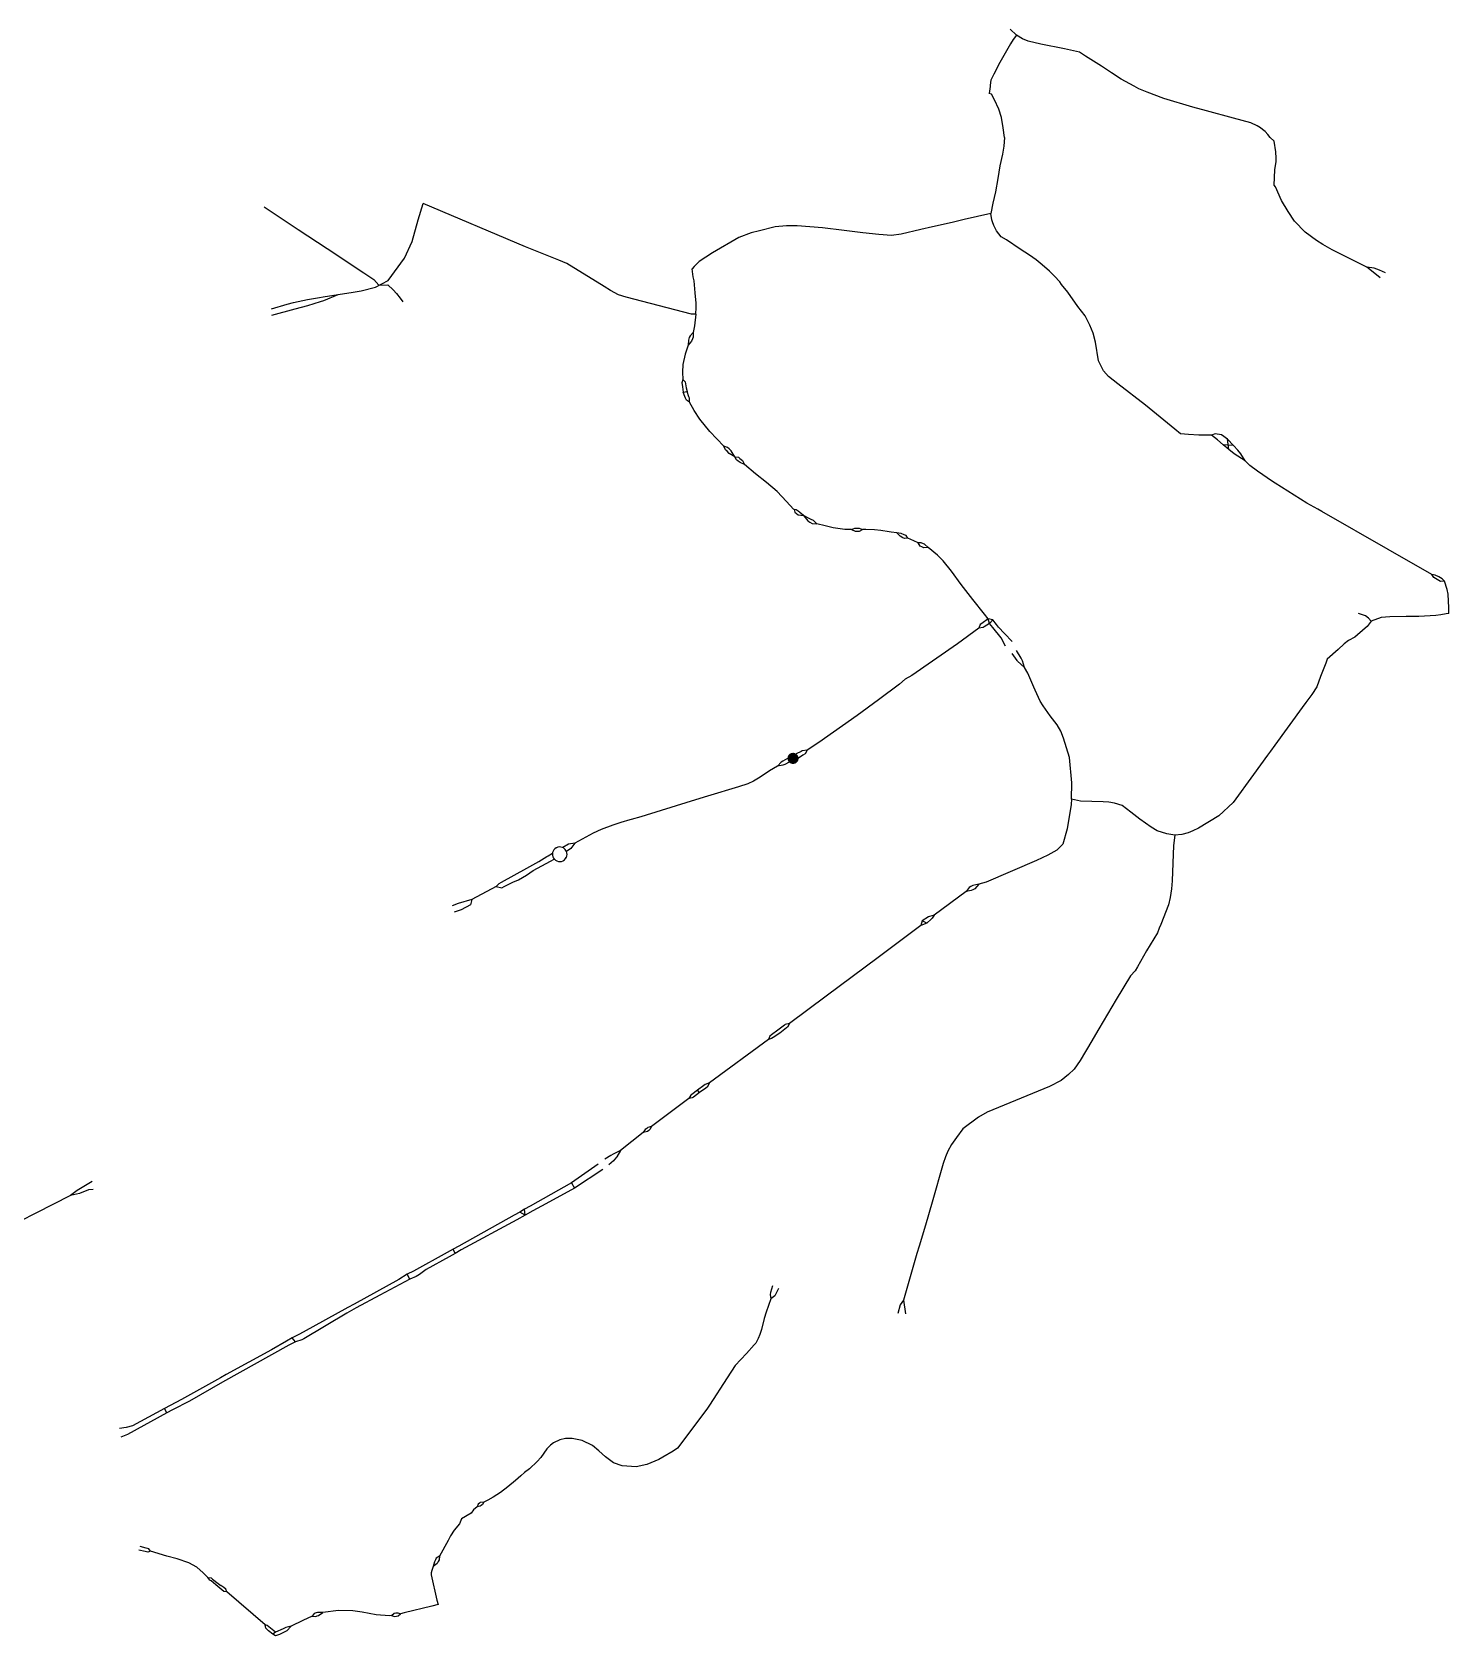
# Model space of a CAD drawing. Header units: inches. Extents: x 25491055 to 25513295, y 6670591 to 6686249.
# Drawn here: x 25504053 to 25506474, y 6676694 to 6679433 of the extents above; entities that cross this region are included whole.
import ezdxf

# ---------------------------------------------------------------- set-up
doc = ezdxf.new("R2010")
doc.units = ezdxf.units.IN
doc.header["$MEASUREMENT"] = 0

msp = doc.modelspace()

# ---------------------------------------------------------------- hatches: boundary and pattern name
msp.add_hatch(color=256).paths.add_polyline_path([(25505362, 6678196.6), (25505361.4, 6678197.8), (25505360.6, 6678198.9), (25505359.5, 6678200), (25505358.3, 6678200.9), (25505356.8, 6678201.6), (25505355.6, 6678202), (25505354.5, 6678202.2), (25505353.2, 6678202.3), (25505351.9, 6678202.1), (25505350.5, 6678201.8), (25505349.4, 6678201.4), (25505348.4, 6678200.9), (25505347.7, 6678200.4), (25505346.7, 6678199.6), (25505345.9, 6678198.7), (25505345.3, 6678197.8), (25505344.8, 6678196.8), (25505344.3, 6678195.7), (25505344, 6678194.5), (25505343.9, 6678193.5), (25505343.8, 6678192.3), (25505344, 6678190.9), (25505344.3, 6678189.7), (25505344.8, 6678188.5), (25505345.4, 6678187.6), (25505346.1, 6678186.5), (25505347.1, 6678185.6), (25505348, 6678184.9), (25505349.3, 6678184.1), (25505350.8, 6678183.5), (25505352.2, 6678183.3), (25505353.7, 6678183.2), (25505355.1, 6678183.4), (25505356.4, 6678183.7), (25505357.6, 6678184.2), (25505358.9, 6678185), (25505359.9, 6678185.8), (25505360.8, 6678186.7), (25505361.6, 6678187.9), (25505362.2, 6678189.1), (25505362.6, 6678190.3), (25505362.8, 6678191.6), (25505362.9, 6678192.7), (25505362.8, 6678193.9), (25505362.6, 6678195), (25505362.3, 6678195.8), (25505362, 6678196.6)], flags=0)

# ---------------------------------------------------------------- linework, layer by layer
for points in [[(25505735, 6679428), (25505724.6, 6679438.1)], [(25505735, 6679428), (25505729.3, 6679420.6)], [(25505843.1, 6679398.6), (25505817.3, 6679404.4), (25505776.6, 6679412.3), (25505755, 6679417.6), (25505745.7, 6679421.4), (25505735, 6679428)], [(25505725.2, 6679413.2), (25505704.7, 6679377.2)], [(25505729.3, 6679420.6), (25505725.2, 6679413.2)], [(25505853.1, 6679392.2), (25505843.1, 6679398.6)], [(25505704.7, 6679377.2), (25505701, 6679369.6)], [(25506036.4, 6679304.9), (25505987.1, 6679319.9), (25505958.4, 6679330.3), (25505944.2, 6679336.4), (25505936.4, 6679340.6), (25505913.8, 6679352.8), (25505897.5, 6679363.6), (25505880.4, 6679375), (25505853.1, 6679392.2)], [(25505701, 6679369.6), (25505696.5, 6679361.3), (25505691.3, 6679350.7), (25505690.4, 6679342.3), (25505690, 6679340)], [(25505690, 6679340), (25505688.4, 6679328)], [(25505714.6, 6679253.1), (25505712.6, 6679269.7), (25505709.6, 6679286.9), (25505704.9, 6679301.5), (25505697.8, 6679317.6), (25505692.3, 6679326.8), (25505688.4, 6679328)], [(25506168.5, 6679253.3), (25506164.5, 6679258.3), (25506159.9, 6679263.3), (25506155.5, 6679266.9), (25506152, 6679269.8), (25506146.6, 6679273.1), (25506135.3, 6679277.8), (25506106.2, 6679285.8), (25506059.7, 6679298.4), (25506036.4, 6679304.9)], [(25505714.6, 6679253.1), (25505713.5, 6679238.5), (25505711.2, 6679224.7), (25505706.9, 6679204.7), (25505703.1, 6679183.2), (25505699.2, 6679160.2), (25505694.6, 6679141), (25505691.1, 6679123.2)], [(25506175.3, 6679246.5), (25506168.5, 6679253.3)], [(25506175.5, 6679171.9), (25506176.7, 6679197.6), (25506178.9, 6679212), (25506179.1, 6679217.6), (25506178, 6679228.3), (25506175.3, 6679246.5)], [(25506248, 6679077.4), (25506228.2, 6679091.4), (25506210.3, 6679110.1), (25506199.1, 6679126.6), (25506187.8, 6679145.7), (25506177.5, 6679168.6), (25506175.5, 6679171.9)], [(25504449.7, 6679134.4), (25504507.8, 6679095.8), (25504557.2, 6679063.2), (25504620.3, 6679021.8), (25504637.4, 6679010.6), (25504645.8, 6679000.6), (25504660.8, 6679001.7), (25504669.9, 6678993.1), (25504675.9, 6678986.6), (25504682.1, 6678978.8), (25504686.8, 6678972.4)], [(25504576.4, 6678985.1), (25504601.7, 6678988.9), (25504615.6, 6678990.9), (25504640.2, 6678997.6), (25504661.5, 6679008.7), (25504689.4, 6679047.1), (25504702.4, 6679075.4), (25504713, 6679112.5), (25504721.6, 6679140.2)], [(25504953.5, 6679043.6), (25504896.3, 6679066.4), (25504721.6, 6679140.2)], [(25505403.9, 6679098.8), (25505360.6, 6679102.4), (25505342.2, 6679102.1), (25505323.1, 6679100.5), (25505295.9, 6679093.9)], [(25505440.5, 6679094.2), (25505403.9, 6679098.8)], [(25505591.5, 6679100.2), (25505572, 6679095.7)], [(25505625.3, 6679108), (25505591.5, 6679100.2)], [(25505645.8, 6679113.2), (25505625.3, 6679108)], [(25505691.1, 6679123.2), (25505645.8, 6679113.2)], [(25505693, 6679112.4), (25505691.1, 6679123.2)], [(25505709.1, 6679083.2), (25505701.2, 6679093.7), (25505696.6, 6679102.9), (25505694.4, 6679108.9), (25505693, 6679112.4)], [(25505282.1, 6679090.3), (25505260.7, 6679082.5), (25505215.6, 6679055.8), (25505193, 6679041), (25505184.5, 6679033)], [(25505295.9, 6679093.9), (25505282.1, 6679090.3)], [(25505572, 6679095.7), (25505537.9, 6679088.1), (25505521.7, 6679085.9), (25505500.2, 6679087.4), (25505472.4, 6679090.1), (25505440.5, 6679094.2)], [(25505717.9, 6679078.1), (25505709.1, 6679083.2)], [(25505807.9, 6679007.7), (25505801.5, 6679014.8), (25505791.3, 6679025), (25505778.8, 6679035.6), (25505768.6, 6679043.9), (25505757.3, 6679052.2), (25505741.6, 6679062.4), (25505717.9, 6679078.1)], [(25506258.6, 6679070.5), (25506248, 6679077.4)], [(25506274.6, 6679061.2), (25506258.6, 6679070.5)], [(25505030.6, 6678998.7), (25504966.8, 6679037.8), (25504953.5, 6679043.6)], [(25506333.7, 6679031.4), (25506274.6, 6679061.2)], [(25505184.5, 6679033), (25505180.9, 6679029)], [(25505182.8, 6679015.3), (25505180.9, 6679029)], [(25505184.3, 6679008.3), (25505182.8, 6679015.3)], [(25506350.3, 6679018.5), (25506333.7, 6679031.4)], [(25506355.2, 6679026.3), (25506346.4, 6679029.9), (25506333.7, 6679031.4)], [(25506356.7, 6679013.6), (25506350.3, 6679018.5)], [(25506365.5, 6679022.1), (25506355.2, 6679026.3)], [(25505180, 6678951.5), (25505068.2, 6678980.3), (25505055.1, 6678984.1), (25505041.5, 6678992), (25505030.6, 6678998.7)], [(25505187.6, 6678962.9), (25505188.1, 6678970.2), (25505186.3, 6678987.9), (25505184.3, 6679008.3)], [(25505812.3, 6679002.1), (25505809, 6679006.5), (25505807.9, 6679007.7)], [(25505908.1, 6678832.2), (25505892.2, 6678844.6), (25505883.7, 6678854.4), (25505875.2, 6678871.5), (25505869.9, 6678903.4), (25505865.9, 6678918.6), (25505860.5, 6678932.5), (25505852.5, 6678948.7), (25505840, 6678964.4), (25505823, 6678988.7), (25505812.3, 6679002.1)], [(25504462.5, 6678960.3), (25504488.8, 6678968.4), (25504499.9, 6678971.5), (25504523.8, 6678976.4), (25504544.5, 6678979.7)], [(25504463.1, 6678949.7), (25504502.5, 6678960.6), (25504524.1, 6678966.3), (25504545.9, 6678973)], [(25504544.5, 6678979.7), (25504550.4, 6678980.7), (25504576.4, 6678985.1)], [(25504545.9, 6678973), (25504551.9, 6678974.6), (25504576.4, 6678985.1)], [(25505187.3, 6678951.5), (25505187.6, 6678962.9)], [(25505187.3, 6678951.5), (25505180, 6678951.5)], [(25505187.3, 6678951.5), (25505185, 6678931.2), (25505182.7, 6678920)], [(25505176.2, 6678911.4), (25505174.9, 6678907.1), (25505174.1, 6678898.6)], [(25505181.6, 6678909.2), (25505180, 6678905.1), (25505174.1, 6678898.6)], [(25505182.7, 6678920), (25505177.7, 6678914.5), (25505176.2, 6678911.4)], [(25505182.7, 6678920), (25505182.6, 6678912), (25505181.6, 6678909.2)], [(25505174.1, 6678898.6), (25505168.9, 6678882.8), (25505165.3, 6678865.4), (25505164.5, 6678852.2), (25505165.1, 6678840)], [(25505165.1, 6678840), (25505163.2, 6678834.3), (25505163.8, 6678831)], [(25505163.8, 6678831), (25505164.3, 6678827.2), (25505165.9, 6678818.4)], [(25505165.1, 6678840), (25505169.2, 6678835.7), (25505169.9, 6678832.2)], [(25505169.9, 6678832.2), (25505170.9, 6678825.4), (25505172.5, 6678819.1)], [(25505955.6, 6678796.2), (25505908.1, 6678832.2)], [(25505165.9, 6678818.4), (25505172.5, 6678819.1)], [(25505169.7, 6678808.1), (25505168.5, 6678810.9), (25505165.9, 6678818.4)], [(25505176.3, 6678801.1), (25505171.3, 6678804.2), (25505169.7, 6678808.1)], [(25505175.5, 6678810.2), (25505172.5, 6678819.1)], [(25505176.3, 6678801.1), (25505176.3, 6678807.8), (25505175.5, 6678810.2)], [(25505235.1, 6678725.9), (25505211.4, 6678751.2), (25505194.2, 6678772.1), (25505184.3, 6678786.6), (25505176.3, 6678801.1)], [(25506005.8, 6678754.8), (25505955.6, 6678796.2)], [(25506015.4, 6678746.9), (25506005.8, 6678754.8)], [(25506068.5, 6678744.7), (25506063.2, 6678744.9), (25506047, 6678744.6), (25506029.3, 6678745.7), (25506015.4, 6678746.9)], [(25506085.4, 6678745.1), (25506074.7, 6678746.9), (25506068.5, 6678744.7)], [(25506078.7, 6678736.9), (25506068.5, 6678744.7)], [(25506095.8, 6678737.7), (25506085.4, 6678745.1)], [(25505244.3, 6678721.2), (25505241.6, 6678723.8), (25505235.1, 6678725.9)], [(25505240.6, 6678717.2), (25505238.2, 6678719.4), (25505235.1, 6678725.9)], [(25505253.8, 6678707.5), (25505244.5, 6678713.6), (25505240.6, 6678717.2)], [(25505253.8, 6678707.5), (25505247.6, 6678717.7), (25505244.3, 6678721.2)], [(25506088.3, 6678728.2), (25506078.7, 6678736.9)], [(25506098, 6678720), (25506088.3, 6678728.2)], [(25506105.7, 6678727), (25506088.3, 6678728.2)], [(25506105.7, 6678727), (25506095.8, 6678737.7)], [(25506098, 6678720), (25506095.8, 6678737.7)], [(25506107, 6678712.9), (25506098, 6678720)], [(25506113.1, 6678718.8), (25506105.7, 6678727)], [(25506125.7, 6678701.1), (25506118.7, 6678713), (25506113.1, 6678718.8)], [(25505253.8, 6678707.5), (25505260.2, 6678707.1), (25505262.7, 6678704.9)], [(25505259.4, 6678700.5), (25505256.6, 6678702.6), (25505253.8, 6678707.5)], [(25505270.6, 6678694.7), (25505263.1, 6678697.8), (25505259.4, 6678700.5)], [(25505262.7, 6678704.9), (25505267.1, 6678701.2), (25505270.6, 6678694.7)], [(25505355.2, 6678617.5), (25505354.2, 6678618.4), (25505342.4, 6678631.6), (25505326.3, 6678648.6), (25505307.9, 6678664.1), (25505289.5, 6678678.9), (25505270.6, 6678694.7)], [(25506125.7, 6678701.1), (25506113.3, 6678708.9), (25506107, 6678712.9)], [(25506172.6, 6678665.4), (25506147.2, 6678683), (25506134, 6678693.1), (25506125.7, 6678701.1)], [(25506250, 6678618.1), (25506231.2, 6678628.8), (25506177.4, 6678662.8), (25506172.6, 6678665.4)], [(25505355.2, 6678617.5), (25505356.6, 6678613), (25505359.2, 6678611.2)], [(25505362.1, 6678615), (25505358.9, 6678617.3), (25505355.2, 6678617.5)], [(25505359.2, 6678611.2), (25505362.4, 6678608.9), (25505371.1, 6678607.3)], [(25505371.1, 6678607.3), (25505365.1, 6678612.9), (25505362.1, 6678615)], [(25505371.1, 6678607.3), (25505378.5, 6678598.2), (25505381.9, 6678596.1)], [(25505384.1, 6678600.9), (25505381.1, 6678602.1), (25505371.1, 6678607.3)], [(25506256.9, 6678614.1), (25506250, 6678618.1)], [(25506370.3, 6678549.2), (25506256.9, 6678614.1)], [(25505381.9, 6678596.1), (25505386.3, 6678594), (25505393.8, 6678593.3)], [(25505393.8, 6678593.3), (25505388.2, 6678598.7), (25505384.1, 6678600.9)], [(25505453.1, 6678583.6), (25505441.8, 6678583.6), (25505422.1, 6678586.5), (25505408.1, 6678589.6), (25505393.8, 6678593.3)], [(25505453.1, 6678583.6), (25505459.2, 6678585.8), (25505462.8, 6678585.7)], [(25505453.1, 6678583.6), (25505459.3, 6678580.8), (25505462.9, 6678580.9)], [(25505462.8, 6678585.7), (25505466.3, 6678585.7), (25505471.9, 6678583.5)], [(25505462.9, 6678580.9), (25505466.8, 6678581), (25505471.9, 6678583.5)], [(25505520.8, 6678579.3), (25505517.6, 6678579.8), (25505503.4, 6678582.1), (25505492.4, 6678583.1), (25505477.8, 6678583.6), (25505471.9, 6678583.5)], [(25505530.6, 6678577.8), (25505520.8, 6678579.3)], [(25505541, 6678569.5), (25505536.2, 6678572.3), (25505530.6, 6678577.8)], [(25505543.3, 6678574.7), (25505538.2, 6678576.8), (25505530.6, 6678577.8)], [(25505549.4, 6678568.6), (25505543.6, 6678568.2), (25505541, 6678569.5)], [(25505549.4, 6678568.6), (25505546.5, 6678573.3), (25505543.3, 6678574.7)], [(25505566.9, 6678560.7), (25505559.5, 6678564.1), (25505549.4, 6678568.6)], [(25505576.1, 6678559.3), (25505572.3, 6678560.9), (25505566.9, 6678560.7)], [(25505573.4, 6678554), (25505570.4, 6678555.4), (25505566.9, 6678560.7)], [(25505584.5, 6678552.9), (25505577, 6678552.3), (25505573.4, 6678554)], [(25505584.5, 6678552.9), (25505577.8, 6678558.6), (25505576.1, 6678559.3)], [(25505600, 6678539.9), (25505584.5, 6678552.9)], [(25506444.7, 6678506.6), (25506370.3, 6678549.2)], [(25505680.3, 6678438.9), (25505660.3, 6678464.2), (25505640.6, 6678489.7), (25505624.4, 6678512.7), (25505610, 6678530), (25505600, 6678539.9)], [(25506456.6, 6678502.6), (25506450.5, 6678505.7), (25506444.7, 6678506.6)], [(25506453.7, 6678498.1), (25506448, 6678501.7), (25506444.7, 6678506.6)], [(25506466.7, 6678495.5), (25506459.7, 6678494.9), (25506453.7, 6678498.1)], [(25506466.7, 6678495.5), (25506462.4, 6678499.6), (25506456.6, 6678502.6)], [(25506474, 6678449.6), (25506472.6, 6678473.2), (25506470.9, 6678481.2), (25506466.7, 6678495.5)], [(25506336.8, 6678432.3), (25506331.5, 6678436), (25506319.7, 6678439.9)], [(25506469.3, 6678439.4), (25506460, 6678437.8), (25506451.9, 6678436.6), (25506422.4, 6678435)], [(25506473.8, 6678440.2), (25506469.3, 6678439.4)], [(25506473.8, 6678440.2), (25506474, 6678449.6)], [(25505671, 6678415.3), (25505634.3, 6678388.1), (25505556.4, 6678334.1), (25505545.1, 6678328.2)], [(25505675.9, 6678423.3), (25505673.3, 6678421.4), (25505671, 6678415.3)], [(25505679.9, 6678417.6), (25505678, 6678416.5), (25505671, 6678415.3)], [(25505686.7, 6678430.8), (25505675.9, 6678423.3)], [(25505689.2, 6678423.1), (25505679.9, 6678417.6)], [(25505686.7, 6678430.8), (25505680.3, 6678438.9)], [(25505689.2, 6678423.1), (25505686.7, 6678430.8)], [(25505695, 6678429.1), (25505686.7, 6678430.8)], [(25505689.2, 6678423.1), (25505695, 6678429.1)], [(25505695, 6678416), (25505689.2, 6678423.1)], [(25505701.2, 6678421.1), (25505695, 6678429.1)], [(25505716.5, 6678384.6), (25505708.9, 6678398.4), (25505695, 6678416)], [(25505728, 6678392.4), (25505714.6, 6678405.8), (25505704.3, 6678417), (25505701.2, 6678421.1)], [(25506330.9, 6678415.2), (25506313.1, 6678399.9), (25506302.7, 6678393.9)], [(25506341, 6678427.3), (25506334.5, 6678418), (25506330.9, 6678415.2)], [(25506341, 6678427.3), (25506336.8, 6678432.3)], [(25506358.2, 6678433.3), (25506341, 6678427.3)], [(25506422.4, 6678435), (25506401.1, 6678434.8), (25506373.2, 6678434.5), (25506358.2, 6678433.3)], [(25506295.1, 6678388.3), (25506285, 6678378.8)], [(25506302.7, 6678393.9), (25506295.1, 6678388.3)], [(25505736.1, 6678359.9), (25505727.9, 6678372)], [(25505742.9, 6678363.6), (25505735.1, 6678377.2)], [(25505749, 6678347.7), (25505736.8, 6678359), (25505736.1, 6678359.9)], [(25505749, 6678347.7), (25505745.2, 6678359.5), (25505742.9, 6678363.6)], [(25506265.8, 6678362), (25506263.9, 6678355.3), (25506254.5, 6678332.4), (25506248.4, 6678315.1), (25506239.8, 6678301.7), (25506229.7, 6678288.2)], [(25506285, 6678378.8), (25506265.8, 6678362)], [(25505764.8, 6678314.2), (25505754.8, 6678338.2), (25505749, 6678347.7)], [(25505545.1, 6678328.2), (25505535.3, 6678319.3), (25505499.3, 6678292.5), (25505462.8, 6678266), (25505397.5, 6678219.7), (25505377.8, 6678206.9)], [(25505767.3, 6678309.1), (25505764.8, 6678314.2)], [(25505825.7, 6678194.2), (25505815.4, 6678227.3), (25505810.7, 6678239), (25505804.8, 6678250), (25505792.8, 6678265.6), (25505780.6, 6678282.2), (25505775.6, 6678290.5), (25505767.3, 6678309.1)], [(25506223.2, 6678279.4), (25506176.3, 6678215.2)], [(25506229.7, 6678288.2), (25506223.2, 6678279.4)], [(25505343.8, 6678192.6), (25505336, 6678188.1)], [(25505367, 6678204.6), (25505358.9, 6678200.4)], [(25505370.4, 6678198.1), (25505362.8, 6678193.2)], [(25505377.8, 6678206.9), (25505369.2, 6678205.7), (25505367, 6678204.6)], [(25505377.8, 6678206.9), (25505373.9, 6678200.3), (25505370.4, 6678198.1)], [(25505829, 6678122.8), (25505829.9, 6678150.9), (25505825.7, 6678194.2)], [(25506169.2, 6678205.3), (25506164.3, 6678198), (25506140.3, 6678165.1), (25506105.1, 6678117.3), (25506080.7, 6678094.6), (25506046, 6678073.5), (25506036.4, 6678068.9), (25506028.4, 6678065.5), (25506017.7, 6678062.7)], [(25506176.3, 6678215.2), (25506169.2, 6678205.3)], [(25505326.7, 6678179.2), (25505313.3, 6678171.7), (25505297.1, 6678160.8), (25505286.1, 6678153.9), (25505276, 6678149.3), (25505260, 6678144.3), (25505207.1, 6678128.3)], [(25505336, 6678188.1), (25505333.2, 6678186.4), (25505326.7, 6678179.2)], [(25505339.4, 6678182.5), (25505336.1, 6678181), (25505326.7, 6678179.2)], [(25505346.7, 6678186), (25505339.4, 6678182.5)], [(25505207.1, 6678128.3), (25505179.1, 6678119.8), (25505093.2, 6678092.7), (25505077, 6678088.1), (25505074.7, 6678087.5)], [(25505828.5, 6678113.7), (25505821.8, 6678072.2), (25505814.5, 6678046.5), (25505804.1, 6678036.1), (25505788.8, 6678027.5)], [(25505829, 6678122.8), (25505828.5, 6678113.7)], [(25505839.3, 6678120.6), (25505829, 6678122.8)], [(25506005.8, 6678061.5), (25505992.1, 6678063.7), (25505975.7, 6678068.8), (25505965.3, 6678075.3), (25505946, 6678088.9), (25505930.8, 6678101), (25505915.9, 6678112), (25505902.8, 6678116.2), (25505893.2, 6678117.9), (25505883, 6678118.5), (25505844.3, 6678119.5), (25505839.3, 6678120.6)], [(25505059.4, 6678083.5), (25505045.4, 6678078.7)], [(25505074.7, 6678087.5), (25505059.4, 6678083.5)], [(25505045.4, 6678078.7), (25505025.7, 6678071), (25505012.1, 6678065), (25504980.4, 6678047.9)], [(25506005.8, 6678061.5), (25506003.2, 6678043.7), (25506000.9, 6677983.7)], [(25506017.7, 6678062.7), (25506005.8, 6678061.5)], [(25504934.9, 6678026.5), (25504942.4, 6678030.6)], [(25504942.5, 6678030.6), (25504942.4, 6678029.7), (25504942.4, 6678027.2), (25504943.1, 6678024.7), (25504944.2, 6678022.4), (25504945.5, 6678020.7)], [(25504949.1, 6678040.1), (25504948.8, 6678039.9), (25504946.6, 6678038.5), (25504944.8, 6678036.5), (25504943.4, 6678034.2), (25504942.6, 6678031.9), (25504942.5, 6678030.6)], [(25504959.9, 6678040.3), (25504959, 6678040.7), (25504956.7, 6678041.3), (25504954.1, 6678041.4), (25504951.3, 6678041), (25504949.1, 6678040.1)], [(25504970, 6678046.2), (25504959.9, 6678040.3)], [(25504966.3, 6678033.7), (25504965.3, 6678035.6), (25504964.2, 6678037.1), (25504963, 6678038.4), (25504961.1, 6678039.7), (25504959.9, 6678040.3)], [(25504966, 6678023.5), (25504966.1, 6678023.7), (25504967, 6678026.3), (25504967.2, 6678028.8), (25504967.1, 6678031.2), (25504966.4, 6678033.5), (25504966.3, 6678033.7)], [(25504974, 6678038.8), (25504966.3, 6678033.8)], [(25504980.4, 6678047.9), (25504970, 6678046.2)], [(25504980.4, 6678047.9), (25504974, 6678038.8)], [(25504855.3, 6677981.4), (25504898.8, 6678005.4), (25504919.1, 6678016.5), (25504932.9, 6678025.4), (25504934.9, 6678026.5)], [(25504859.9, 6677973.9), (25504874.5, 6677981.1), (25504884.6, 6677985.2), (25504897.8, 6677993), (25504909.4, 6678001.3), (25504938.8, 6678017.3)], [(25504938.8, 6678017.3), (25504945.5, 6678020.7)], [(25504945.5, 6678020.7), (25504945.8, 6678020.4), (25504947.7, 6678018.7), (25504949.9, 6678017.5), (25504952.5, 6678016.7), (25504955.3, 6678016.5), (25504958, 6678016.9), (25504960.6, 6678017.9), (25504961.4, 6678018.5)], [(25504961.4, 6678018.5), (25504963, 6678019.5), (25504964.9, 6678021.6), (25504966, 6678023.5)], [(25505769.2, 6678018.6), (25505683.1, 6677981.6), (25505671.1, 6677978)], [(25505788.8, 6678027.5), (25505769.2, 6678018.6)], [(25504846.2, 6677974.2), (25504804.6, 6677951.5)], [(25504846.2, 6677974.2), (25504851.3, 6677979.2), (25504855.3, 6677981.4)], [(25504846.2, 6677974.2), (25504855.8, 6677971.8), (25504859.9, 6677973.9)], [(25505657.1, 6677973.7), (25505654.6, 6677972.3), (25505649, 6677965.3)], [(25505660.3, 6677975.5), (25505657.1, 6677973.7)], [(25505671.1, 6677978), (25505660.3, 6677975.5)], [(25505671.1, 6677978), (25505663.9, 6677970.1), (25505660.5, 6677968.4)], [(25506000.9, 6677983.7), (25506000.3, 6677969.7)], [(25504804.6, 6677951.5), (25504781.4, 6677945)], [(25504804.6, 6677951.5), (25504802.3, 6677942.8), (25504786.6, 6677933.8)], [(25505649, 6677965.3), (25505594.6, 6677925)], [(25505660.5, 6677968.4), (25505657.8, 6677967), (25505649, 6677965.3)], [(25506000.3, 6677969.7), (25505997.9, 6677955.1), (25505994.8, 6677942.4), (25505981.9, 6677909.1), (25505979.1, 6677902.8)], [(25504781.4, 6677945), (25504770.8, 6677941)], [(25504786.6, 6677933.8), (25504774.4, 6677929.9)], [(25505585, 6677921.9), (25505574.2, 6677915.4)], [(25505594.6, 6677925), (25505586.4, 6677922.8), (25505585, 6677921.9)], [(25505594.6, 6677925), (25505591.1, 6677919.7), (25505589.5, 6677918.1)], [(25505560.5, 6677898.8), (25505498.7, 6677852.8)], [(25505571.5, 6677907.3), (25505560.5, 6677898.8)], [(25505574.2, 6677915.4), (25505571.5, 6677907.3)], [(25505582.2, 6677911.5), (25505571.5, 6677907.3)], [(25505582.2, 6677911.5), (25505574.2, 6677915.4)], [(25505589.5, 6677918.1), (25505582.2, 6677911.5)], [(25505976, 6677894.7), (25505957.1, 6677864), (25505941.8, 6677836.9)], [(25505979.1, 6677902.8), (25505976, 6677894.7)], [(25505498.7, 6677852.8), (25505409.9, 6677786.4)], [(25505941.8, 6677836.9), (25505938, 6677830.1), (25505930, 6677821.3), (25505905.7, 6677780.9)], [(25505409.9, 6677786.4), (25505347.6, 6677740.2)], [(25505905.7, 6677780.9), (25505876, 6677730.7)], [(25505327.2, 6677728.6), (25505316.4, 6677720.6)], [(25505338.6, 6677737.2), (25505327.2, 6677728.6)], [(25505342.4, 6677732.3), (25505331, 6677723.6)], [(25505347.6, 6677740.2), (25505339.8, 6677738.2), (25505338.6, 6677737.2)], [(25505347.6, 6677740.2), (25505344.2, 6677733.7), (25505342.4, 6677732.3)], [(25505876, 6677730.7), (25505870.4, 6677721.2)], [(25505311.3, 6677712.8), (25505210.9, 6677638.4)], [(25505316.4, 6677720.6), (25505313.8, 6677718.5), (25505311.3, 6677712.8)], [(25505319.6, 6677716), (25505316.8, 6677714.1), (25505311.3, 6677712.8)], [(25505331, 6677723.6), (25505319.6, 6677716)], [(25505864.1, 6677710.6), (25505844.2, 6677676.8), (25505833.8, 6677662.1), (25505824.1, 6677652.7), (25505811.3, 6677642.7), (25505791.4, 6677632.4)], [(25505870.4, 6677721.2), (25505864.1, 6677710.6)], [(25505180.3, 6677618.5), (25505178.9, 6677617.5), (25505175.5, 6677611.8)], [(25505190.3, 6677626.2), (25505180.3, 6677618.5)], [(25505193.3, 6677622), (25505183.3, 6677614.4)], [(25505200.8, 6677634.1), (25505190.3, 6677626.2)], [(25505193.3, 6677622), (25505190.3, 6677626.2)], [(25505204.2, 6677629.7), (25505193.3, 6677622)], [(25505210.9, 6677638.4), (25505203.5, 6677636), (25505200.8, 6677634.1)], [(25505210.9, 6677638.4), (25505206.8, 6677631.5), (25505204.2, 6677629.7)], [(25505791.4, 6677632.4), (25505685.3, 6677588.6), (25505670.2, 6677580), (25505643.7, 6677560), (25505632.4, 6677545.2)], [(25505175.5, 6677611.8), (25505111.3, 6677563.8)], [(25505183.3, 6677614.4), (25505181.2, 6677612.8), (25505175.5, 6677611.8)], [(25505111.3, 6677563.8), (25505105.3, 6677562.5), (25505103.6, 6677560.9)], [(25505111.3, 6677563.8), (25505108.9, 6677558.7), (25505106.9, 6677557.1)], [(25505097.6, 6677553.7), (25505058.6, 6677523.1)], [(25505103.6, 6677560.9), (25505100.9, 6677558.7), (25505097.6, 6677553.7)], [(25505106.9, 6677557.1), (25505104.6, 6677555.3), (25505097.6, 6677553.7)], [(25505632.4, 6677545.2), (25505624, 6677533.3), (25505617.9, 6677522), (25505613.8, 6677512.5), (25505609.7, 6677500.9), (25505591, 6677435.1)], [(25505042, 6677514.8), (25505031.6, 6677508.4)], [(25505058.6, 6677523.1), (25505045.9, 6677517.1), (25505042, 6677514.8)], [(25505058.6, 6677523.1), (25505052.4, 6677512.1), (25505048.3, 6677507.5)], [(25505020.2, 6677499.8), (25504974.7, 6677467.6)], [(25505028.4, 6677490.5), (25504980, 6677458.9)], [(25505048.3, 6677507.5), (25505046.4, 6677505.7), (25505038.7, 6677498.6)], [(25504156, 6677470.1), (25504130.3, 6677454.8), (25504119.1, 6677446.2)], [(25504157.5, 6677456.4), (25504149.4, 6677455.7), (25504134.4, 6677449.6), (25504119.1, 6677446.2)], [(25504974.7, 6677467.6), (25504904, 6677428.2)], [(25504980, 6677458.9), (25504931.3, 6677432.2)], [(25504974.7, 6677467.6), (25504980, 6677458.9)], [(25504119.1, 6677446.2), (25504059.9, 6677415.8), (25504033, 6677402.6)], [(25504904, 6677428.2), (25504894.6, 6677422.9)], [(25504931.3, 6677432.2), (25504908.7, 6677419.8)], [(25505591, 6677435.1), (25505579.7, 6677395.6), (25505568.8, 6677359.6)], [(25504877.2, 6677412.4), (25504782.5, 6677359.9)], [(25504881.5, 6677404.8), (25504786.3, 6677353.3)], [(25504886.4, 6677417.5), (25504877.2, 6677412.4)], [(25504895.5, 6677412.5), (25504881.5, 6677404.8)], [(25504894.6, 6677422.9), (25504886.4, 6677417.5)], [(25504895.5, 6677412.5), (25504886.4, 6677417.5)], [(25504895.5, 6677412.5), (25504894.6, 6677422.9)], [(25504908.7, 6677419.8), (25504895.5, 6677412.5)], [(25504762.3, 6677348.9), (25504704.7, 6677317)], [(25504772.5, 6677354.4), (25504762.3, 6677348.9)], [(25504776.3, 6677347.3), (25504766.1, 6677341.7)], [(25504782.5, 6677359.9), (25504772.5, 6677354.4)], [(25504776.3, 6677347.3), (25504772.5, 6677354.4)], [(25504786.3, 6677353.3), (25504776.3, 6677347.3)], [(25505565, 6677347.1), (25505542.1, 6677267.4)], [(25505568.8, 6677359.6), (25505565, 6677347.1)], [(25504704.7, 6677317), (25504694, 6677312)], [(25504766.1, 6677341.7), (25504726.8, 6677320.1), (25504715.4, 6677311.4), (25504709.6, 6677308)], [(25504694, 6677312), (25504679.6, 6677303), (25504603.5, 6677260.8)], [(25504698.9, 6677303.5), (25504647.2, 6677276.1), (25504607.2, 6677254.2)], [(25504698.9, 6677303.5), (25504694, 6677312)], [(25504709.6, 6677308), (25504698.9, 6677303.5)], [(25505318.1, 6677292), (25505315.1, 6677280.4)], [(25505315.7, 6677269.5), (25505307.7, 6677247), (25505304.1, 6677236.2), (25505299.6, 6677217.3), (25505296.4, 6677209.1)], [(25505315.1, 6677280.4), (25505314.3, 6677277), (25505315.7, 6677269.5)], [(25505323.4, 6677277.4), (25505322.2, 6677275), (25505315.7, 6677269.5)], [(25505328.3, 6677287.7), (25505323.4, 6677277.4)], [(25505542.1, 6677267.4), (25505536.3, 6677259.5), (25505532.7, 6677244.9)], [(25505542.1, 6677267.4), (25505545.7, 6677244.2)], [(25504603.5, 6677260.8), (25504592.5, 6677254.7), (25504516.5, 6677212.9), (25504509, 6677209)], [(25504607.2, 6677254.2), (25504590.8, 6677245.2), (25504517.4, 6677201.6), (25504514, 6677200)], [(25504509, 6677209), (25504497.9, 6677203.2)], [(25505296.4, 6677209.1), (25505293.7, 6677202.2)], [(25504491.7, 6677190.7), (25504378.8, 6677127.7)], [(25504488, 6677197.4), (25504462.3, 6677182.8), (25504384.8, 6677140.3)], [(25504497.9, 6677203.2), (25504488, 6677197.4)], [(25504503.5, 6677196.4), (25504491.7, 6677190.7)], [(25504503.5, 6677196.4), (25504497.9, 6677203.2)], [(25504514, 6677200), (25504503.5, 6677196.4)], [(25505287, 6677191.1), (25505274.1, 6677176.6), (25505254.3, 6677155.8), (25505241.1, 6677134.6), (25505210.9, 6677088.2)], [(25505293.7, 6677202.2), (25505289.8, 6677194.3), (25505287, 6677191.1)], [(25504374.9, 6677134.7), (25504308.6, 6677097.9), (25504289.3, 6677087.5)], [(25504378.8, 6677127.7), (25504322.1, 6677095), (25504293.4, 6677080.2)], [(25504384.8, 6677140.3), (25504374.9, 6677134.7)], [(25504279.4, 6677082.4), (25504224.6, 6677052.9), (25504214.1, 6677050)], [(25504283.5, 6677075), (25504216, 6677038)], [(25504289.3, 6677087.5), (25504279.4, 6677082.4)], [(25504283.5, 6677075), (25504279.4, 6677082.4)], [(25504293.4, 6677080.2), (25504283.5, 6677075)], [(25505197.7, 6677070), (25505155.8, 6677014.8)], [(25505207.3, 6677083), (25505197.7, 6677070)], [(25505210.9, 6677088.2), (25505207.3, 6677083)], [(25504214.1, 6677050), (25504202.7, 6677048.4)], [(25504216, 6677038), (25504204.8, 6677033.7)], [(25504954.9, 6677029), (25504944.1, 6677023.8), (25504938.8, 6677020), (25504932.7, 6677013.6), (25504922.5, 6676998.6), (25504916.4, 6676991.8), (25504902.9, 6676979.7), (25504894.8, 6676973.3), (25504888.4, 6676967.5), (25504879, 6676959.6), (25504866, 6676948.7), (25504853.3, 6676939.1), (25504840.9, 6676931), (25504832, 6676926.1), (25504824.9, 6676922.4)], [(25505148.8, 6677009.4), (25505130.9, 6676999.2), (25505124.2, 6676995.3), (25505103.5, 6676986.9), (25505085.5, 6676982.9), (25505061.3, 6676984.3), (25505046.9, 6676989.6), (25505032.9, 6676999.7), (25505021.8, 6677010.3), (25505010.7, 6677019.3), (25504993.1, 6677027.6), (25504976, 6677031.3), (25504964.5, 6677031.5), (25504954.9, 6677029)], [(25505155.8, 6677014.8), (25505148.8, 6677009.4)], [(25504813.6, 6676914.5), (25504807.5, 6676909.3), (25504803.4, 6676903.8)], [(25504817.5, 6676920.9), (25504815.2, 6676919.3), (25504813.6, 6676914.5)], [(25504820.5, 6676916.9), (25504819.1, 6676915.9), (25504813.6, 6676914.5)], [(25504824.9, 6676922.4), (25504818.9, 6676921.9), (25504817.5, 6676920.9)], [(25504824.9, 6676922.4), (25504822.9, 6676918.4), (25504820.5, 6676916.9)], [(25504783.3, 6676885.6), (25504774.6, 6676874.7), (25504768.3, 6676865.2), (25504764.1, 6676857), (25504749.2, 6676830.4)], [(25504786.9, 6676893.8), (25504783.3, 6676885.6)], [(25504803.4, 6676903.8), (25504786.9, 6676893.8)], [(25504246.4, 6676838.3), (25504235.8, 6676840.5)], [(25504248, 6676844), (25504238.1, 6676847)], [(25504255.5, 6676839), (25504250.8, 6676837.4), (25504246.4, 6676838.3)], [(25504255.5, 6676839), (25504252.5, 6676842.6), (25504248, 6676844)], [(25504353.8, 6676794.1), (25504345.6, 6676801.9), (25504335, 6676811.3), (25504321.3, 6676818.9), (25504301.3, 6676825.7), (25504283.5, 6676830.2), (25504255.5, 6676839)], [(25504742.5, 6676824.1), (25504740.6, 6676820.7), (25504738.7, 6676812.9)], [(25504749.2, 6676830.4), (25504743.9, 6676826.8), (25504742.5, 6676824.1)], [(25504749.2, 6676830.4), (25504748.6, 6676823.9), (25504747.3, 6676821.4)], [(25504738.7, 6676812.9), (25504736.3, 6676805.8), (25504735.1, 6676802.1), (25504735, 6676798.3), (25504745, 6676754.9)], [(25504747.3, 6676821.4), (25504745.3, 6676817.9), (25504738.7, 6676812.9)], [(25504359, 6676788), (25504357.1, 6676789.5), (25504353.8, 6676794.1)], [(25504353.8, 6676794.1), (25504359.4, 6676793.2), (25504361.7, 6676791.3)], [(25504367.4, 6676781.2), (25504359, 6676788)], [(25504361.7, 6676791.3), (25504371.1, 6676783.4), (25504375.8, 6676780.3)], [(25504374, 6676775.6), (25504367.4, 6676781.2)], [(25504377.5, 6676772.7), (25504374, 6676775.6)], [(25504380.6, 6676776.7), (25504375.8, 6676780.3)], [(25504385.8, 6676769.5), (25504380.6, 6676770.2), (25504377.5, 6676772.7)], [(25504385.8, 6676769.5), (25504384, 6676774.1), (25504380.6, 6676776.7)], [(25504451.2, 6676713.1), (25504385.8, 6676769.5)], [(25504736.3, 6676745), (25504689, 6676733.4), (25504682.8, 6676732.1)], [(25504747.1, 6676747.7), (25504736.3, 6676745)], [(25504745, 6676754.9), (25504747.1, 6676747.7)], [(25504531.6, 6676727.7), (25504515.6, 6676720.5), (25504495.8, 6676710.6)], [(25504538.8, 6676733.3), (25504535.3, 6676732.2), (25504531.6, 6676727.7)], [(25504531.6, 6676727.7), (25504538.2, 6676727.5), (25504540.5, 6676728.3)], [(25504550.2, 6676733.9), (25504541, 6676734), (25504538.8, 6676733.3)], [(25504540.5, 6676728.3), (25504542.7, 6676729.2), (25504550.2, 6676733.9)], [(25504667.1, 6676729), (25504664.2, 6676728.6), (25504641.4, 6676729.9), (25504617.4, 6676734.8), (25504601.1, 6676737), (25504576.8, 6676737.3), (25504550.2, 6676733.9)], [(25504667.1, 6676729), (25504671.7, 6676732.7), (25504674.8, 6676733.3)], [(25504667.1, 6676729), (25504672.2, 6676727), (25504675.8, 6676727.7)], [(25504674.8, 6676733.3), (25504678.1, 6676733.8), (25504682.8, 6676732.1)], [(25504675.8, 6676727.7), (25504679, 6676728.4), (25504682.8, 6676732.1)], [(25504460.6, 6676707.2), (25504454.8, 6676711.9), (25504451.2, 6676713.1)], [(25504456.9, 6676703), (25504452.7, 6676707.3), (25504451.2, 6676713.1)], [(25504464.6, 6676697.2), (25504456.9, 6676703)], [(25504468.9, 6676700.7), (25504460.6, 6676707.2)], [(25504468.9, 6676700.7), (25504464.6, 6676697.2)], [(25504469.3, 6676694.1), (25504464.6, 6676697.2)], [(25504482.5, 6676706.5), (25504468.9, 6676700.7)], [(25504484.9, 6676701.2), (25504475.8, 6676696.6), (25504469.3, 6676694.1)], [(25504495.8, 6676710.6), (25504486.9, 6676708.3), (25504482.5, 6676706.5)], [(25504495.8, 6676710.6), (25504488.6, 6676703), (25504484.9, 6676701.2)]]:
    msp.add_lwpolyline(points)
msp.add_point((25504945.5, 6678020.7))

doc.saveas('drawing.dxf')
